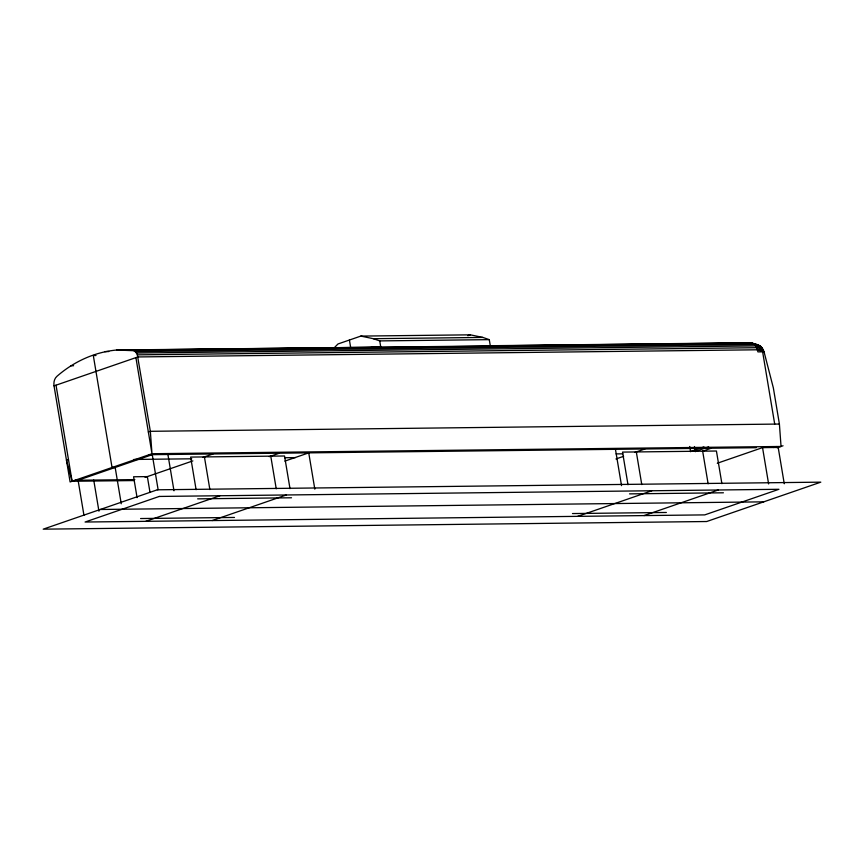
<?xml version="1.0" encoding="UTF-8"?>
<svg xmlns="http://www.w3.org/2000/svg" width="864" height="864" viewBox="0 0 864 864"><rect width="100%" height="100%" fill="white"/><g stroke="black" fill="none" stroke-linecap="round" stroke-linejoin="round"><path stroke-width="1.3" d="M334.249 347.771L337.997 343.969L360.817 336.096L470.362 334.832L482.868 337.435L489.272 339.638L490.32 345.913L484.261 345.794L736.204 342.889C744.757 343.483 760.73 340.448 764.046 351.821L773.356 387.914L779.404 424.051L781.045 446.472L151.988 453.719L70.103 481.961L54.032 385.873C53.546 382.504 54.238 378.68 56.905 376.348C73.526 361.8 94.468 352.08 116.532 350.028L380.776 347.166L379.728 340.902L373.324 338.699L360.817 336.096M54.032 385.873L137.905 356.94L763.301 349.726L756.108 345.892L753.505 343.548L133.834 350.698L116.532 350.028M68.472 459.551L66.474 460.242L72.101 481.27L134.136 480.557M148.349 432L150.347 431.309L779.404 424.051M467.824 335.707L470.362 334.832M145.087 477.382L192.856 460.901M202.921 457.434L212.976 453.967M269.266 456.667L279.32 453.2M284.861 461.106L308.74 452.866L314.82 489.164M145.789 521.327L219.964 495.742M212.144 520.571L286.319 494.975M615.956 458.968L623.635 456.311M634.813 452.455L644.868 448.988M691.222 451.343L703.933 446.958M695.92 451.289L708.631 446.904M702.421 451.256L711.212 448.222M717.282 463.244L762.545 447.628L778.194 447.455L784.264 483.754M773.496 447.509L776.347 446.526M577.681 516.348L651.856 490.763M777.244 447.779L783.043 445.781M644.036 515.592L718.211 489.996M369.479 347.749L374.728 347.058M732.262 343.408L741.269 343.44M373.324 338.699L482.868 337.435M379.728 340.902L489.272 339.638M122.58 350.147L742.252 343.008M132.322 350.33L751.993 343.192L759.337 345.578M104.717 351.605L108.756 351.551M133.834 350.698L135.238 351.616L754.909 344.466L760.86 346.496L753.505 343.548M135.238 351.616L136.436 353.03L756.108 345.892L762.21 347.911L754.909 344.466M136.436 353.03L137.344 354.845L757.015 347.706L763.301 349.726M96.001 355.504L93.312 355.536L112.039 467.5L115.171 467.456L121.252 503.766M70.88 365.774L73.57 365.742M149.126 454.702L756.281 447.703M133.823 459.464L191.754 458.795M284.699 457.726L295.477 457.596M616.097 453.902L622.825 453.827M74.952 480.287L134.827 479.596M197.64 498.852L291.524 497.772M629.532 493.873L723.416 492.793M100.256 509.49L763.744 501.844M140.584 518.54L234.468 517.45M572.476 513.562L666.36 512.471M755.212 344.941L757.739 345.211L751.993 343.192M757.577 349.801L764.046 351.821L757.922 351.886L756.108 345.892M137.344 354.845L150.347 431.309L151.988 453.719L135.907 357.631M762.62 351.832L774.706 424.105M762.545 447.628L768.614 483.937M721.894 483.656L716.429 451.019L622.534 452.099L627.998 484.736M702.659 451.181L708.124 483.808M694.451 446.537L695.315 451.699M689.742 446.472L690.617 451.732M636.314 451.937L641.768 484.574M615.449 449.323L621.529 485.633M349.412 340.027L350.665 347.544M290.002 488.635L284.537 455.998L190.642 457.078L196.106 489.715M270.767 456.149L276.232 488.786M204.422 456.916L209.876 489.553M167.908 454.486L173.988 490.784M158.123 489.672L152.258 454.669L78.084 480.254L83.948 515.257M149.98 492.264L147.355 476.604L133.585 476.766L137.084 497.653M93.733 480.071L98.939 511.186M56.03 385.193L72.101 481.27M157.313 489.802L43.2 529.168L706.687 521.521L820.8 482.155L157.313 489.802M159.257 496.444L85.082 522.029L704.743 514.89L778.918 489.294L159.257 496.444"/></g></svg>
